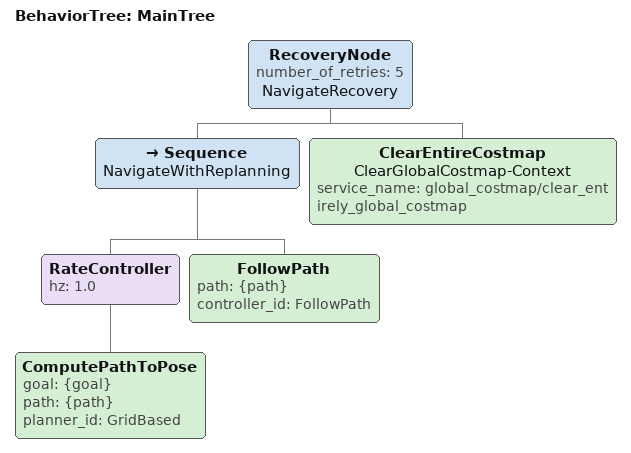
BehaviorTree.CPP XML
<root main_tree_to_execute="MainTree">
  <BehaviorTree ID="MainTree">
    <RecoveryNode number_of_retries="5" name="NavigateRecovery">
      <Sequence name="NavigateWithReplanning">
        <RateController hz="1.0">
          <ComputePathToPose goal="{goal}" path="{path}" planner_id="GridBased"/>
        </RateController>
        <FollowPath path="{path}" controller_id="FollowPath"/>
      </Sequence>
      <ClearEntireCostmap name="ClearGlobalCostmap-Context" service_name="global_costmap/clear_entirely_global_costmap"/>
    </RecoveryNode>
  </BehaviorTree>
</root>
